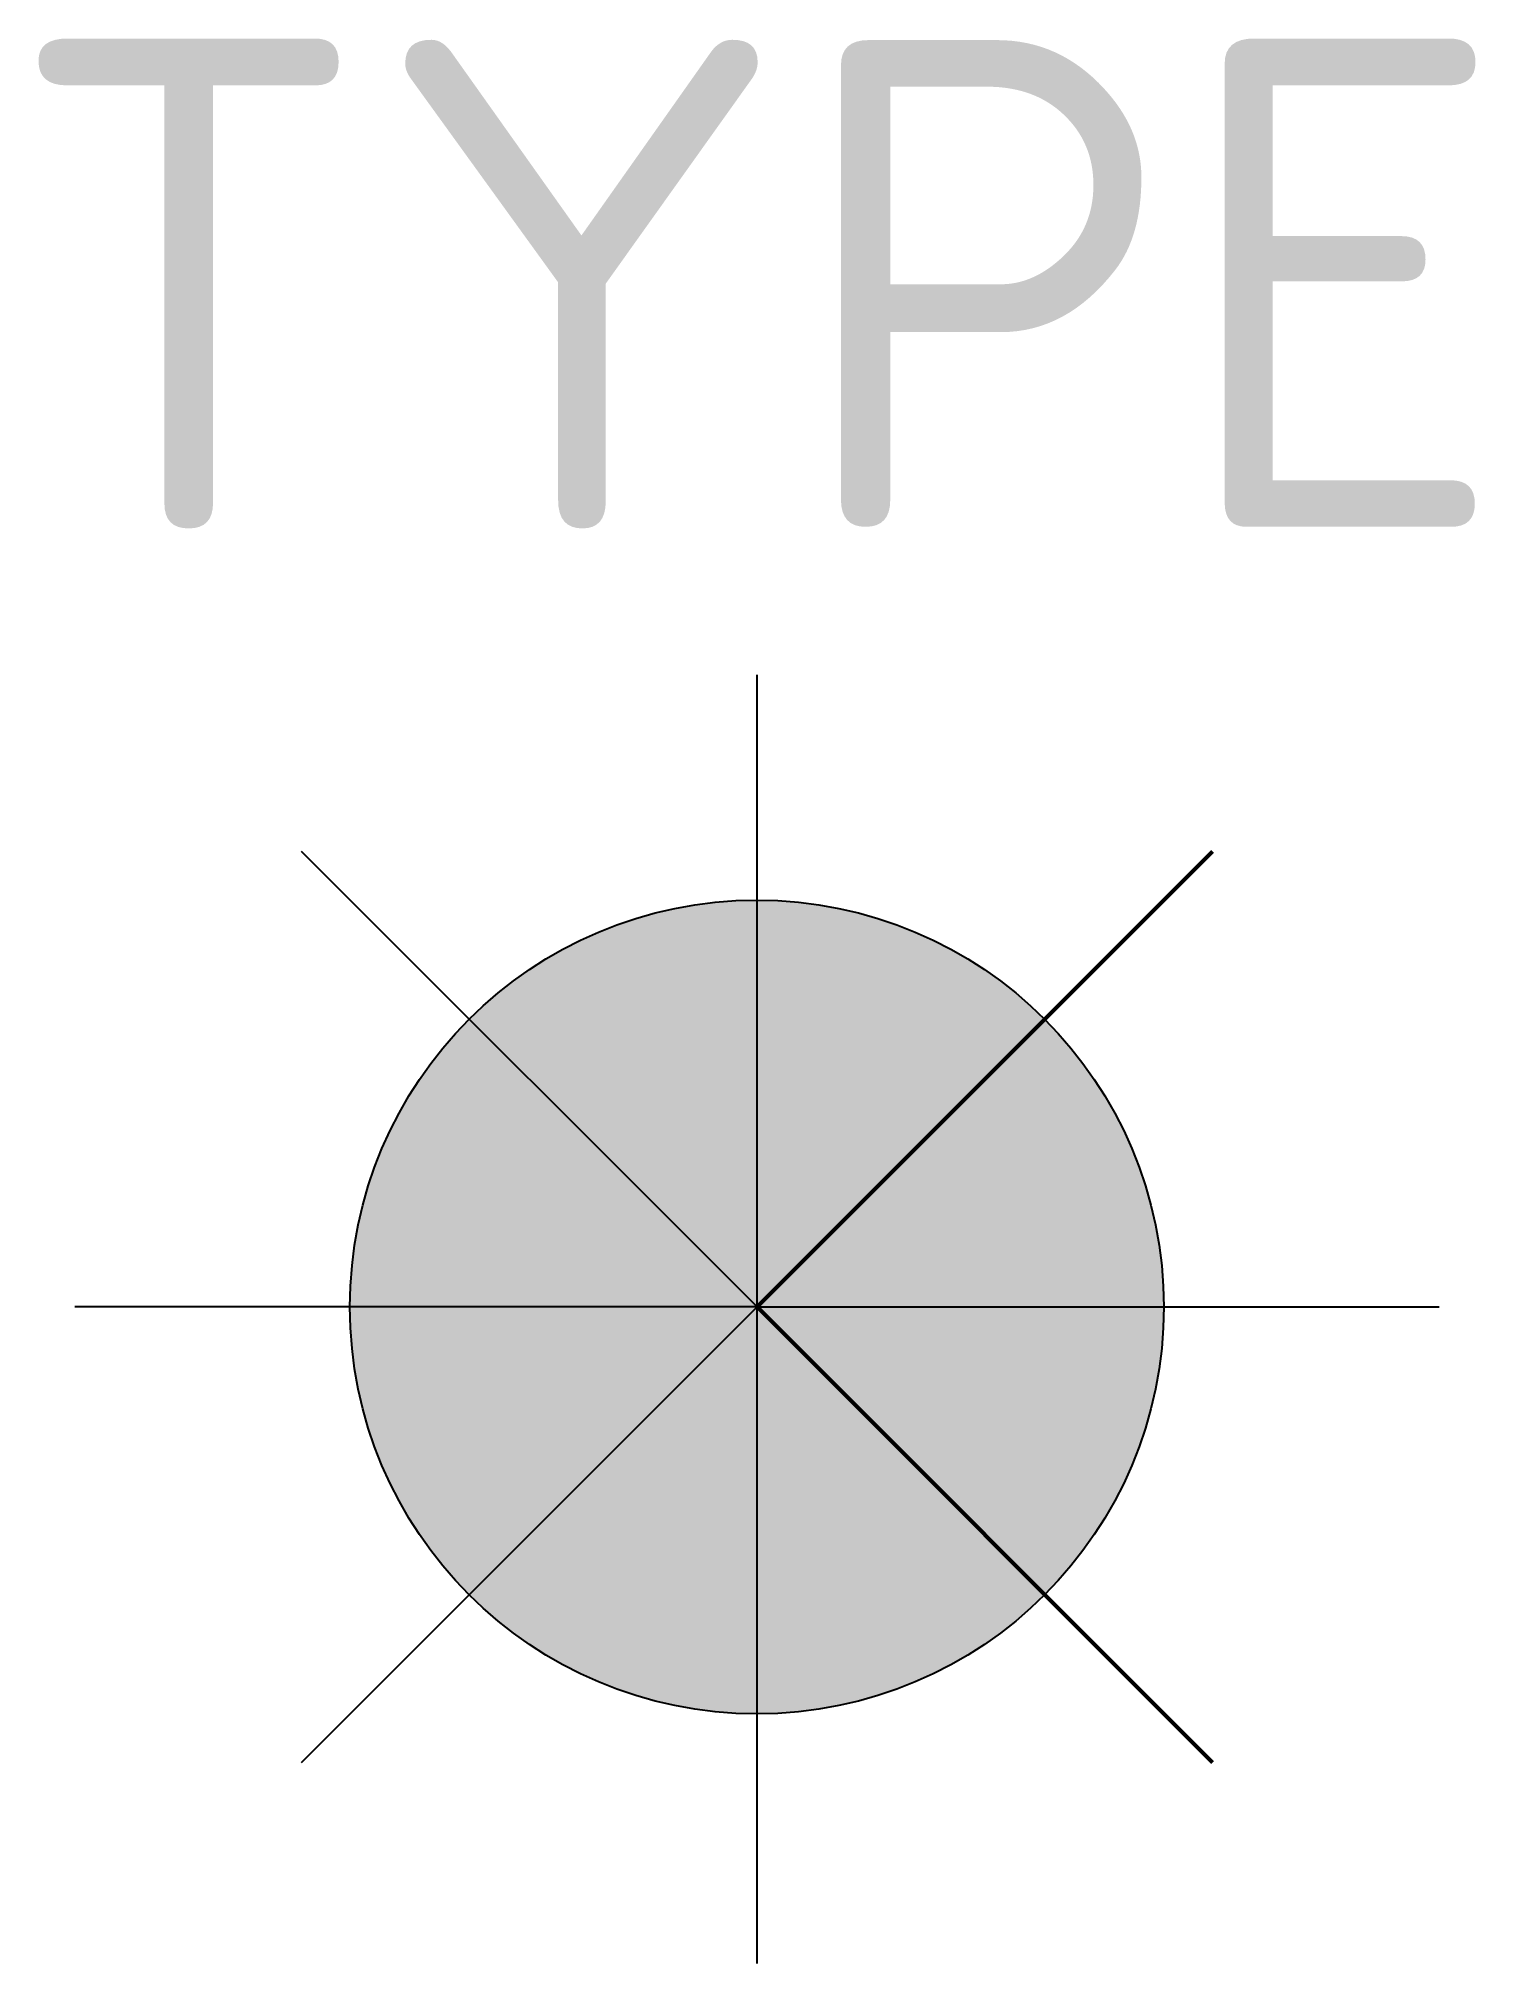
# Model space of a CAD drawing. Header units: metres. Extents: x -0.53 to 0.53, y -0.48 to 0.94.
import ezdxf
from ezdxf.enums import TextEntityAlignment as Align

# ---------------------------------------------------------------- set-up
doc = ezdxf.new("R2010")
doc.units = ezdxf.units.M
doc.styles.add('NLCS-ISO', font='NLCS-ISO.ttf')

msp = doc.modelspace()

# ---------------------------------------------------------------- hatches: boundary and pattern name
h = msp.add_hatch(color=253)
edge = h.paths.add_edge_path()
edge.add_arc((-0.0001, 0), 0.3, 0, 360)

# ---------------------------------------------------------------- linework, layer by layer
for p, q in [((0, -0.484), (0, 0.466)), ((0, 0), (-0.3359, 0.3359)), ((0, 0), (-0.503, 0)), ((-0.3359, -0.3359), (0, 0)), ((0, 0), (0.503, 0))]:
    msp.add_line(p, q)
at = {"lineweight": 53}
for p, q in [((0, 0), (0.3359, 0.3359)), ((0.3359, -0.3359), (0, 0))]:
    msp.add_line(p, q, dxfattribs=at)
msp.add_circle((-0.0001, 0), 0.3)

# ---------------------------------------------------------------- texts
at = {"style": 'NLCS-ISO'}
msp.add_text('TYPE', height=0.36, dxfattribs=at).set_placement((0, 0.466), align=Align.BOTTOM_CENTER)

doc.saveas('drawing.dxf')
